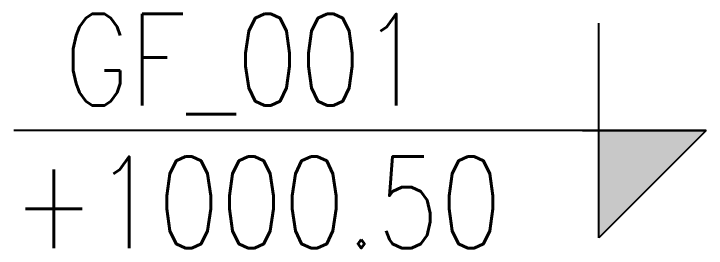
# Model space of a CAD drawing. Header units: millimetres. Extents: x 18963 to 156110, y 10619 to 121460.
# Drawn here: x 18984.51 to 19014.78, y 112359.11 to 112369.34 of the extents above; entities that cross this region are included whole.
import ezdxf
from ezdxf.enums import TextEntityAlignment as Align

# ---------------------------------------------------------------- set-up
doc = ezdxf.new("R2010")
doc.units = ezdxf.units.MM
doc.header["$MEASUREMENT"] = 0
for name, color, linetype in [('Ano_Tag_Lvl', 95, 'Continuous'), ('Hth_Section tag', 204, 'Continuous'), ('Txt_Tag', 95, 'Continuous')]:
    doc.layers.add(name, color=color, linetype=linetype)
doc.styles.add('Jwalant', font='romans.shx', dxfattribs={"width": 0.8})

# ---------------------------------------------------------------- blocks, each defined once
blk = doc.blocks.new('Anno_Section Line')
at = {"layer": 'Hth_Section tag'}
blk.add_hatch(color=256, dxfattribs=at).paths.add_polyline_path([(332708, 109763), (335309, 112364), (332708, 112364)])
for p, q in [((332708, 109763), (332708, 114966)), ((335309, 112364), (318506, 112364)), ((332305, 112364), (335309, 112364)), ((335309, 112364), (332305, 112364)), ((332305, 112364), (335309, 112364)), ((332708, 109763), (332708, 112364)), ((335309, 112364), (332708, 109763))]:
    blk.add_line(p, q)
at = {"layer": 'Txt_Tag', "linetype": 'ByBlock', "style": 'Jwalant', "width": 0.8}
blk.add_attdef('ELEVATIONNAME', text='', height=2220, dxfattribs=at).set_placement((318500, 115189), align=Align.TOP_LEFT)
at = {"layer": 'Txt_Tag', "style": 'Jwalant', "width": 0.8}
blk.add_attdef('ELEVATIONHEIGHT', text='', height=2220, dxfattribs=at).set_placement((318488, 111730), align=Align.TOP_LEFT)

msp = doc.modelspace()

# ---------------------------------------------------------------- block references
at = {"layer": 'Ano_Tag_Lvl', "color": 2, "xscale": 0.001801801801800465, "yscale": 0.001801801801800465, "zscale": 0.001801801801800465}
msp.add_blockref('Anno_Section Line', (18410.622, 112161.792), dxfattribs=at).add_auto_attribs({'ELEVATIONNAME': ' GF_001', 'ELEVATIONHEIGHT': '+1000.50'})

doc.saveas('drawing.dxf')
